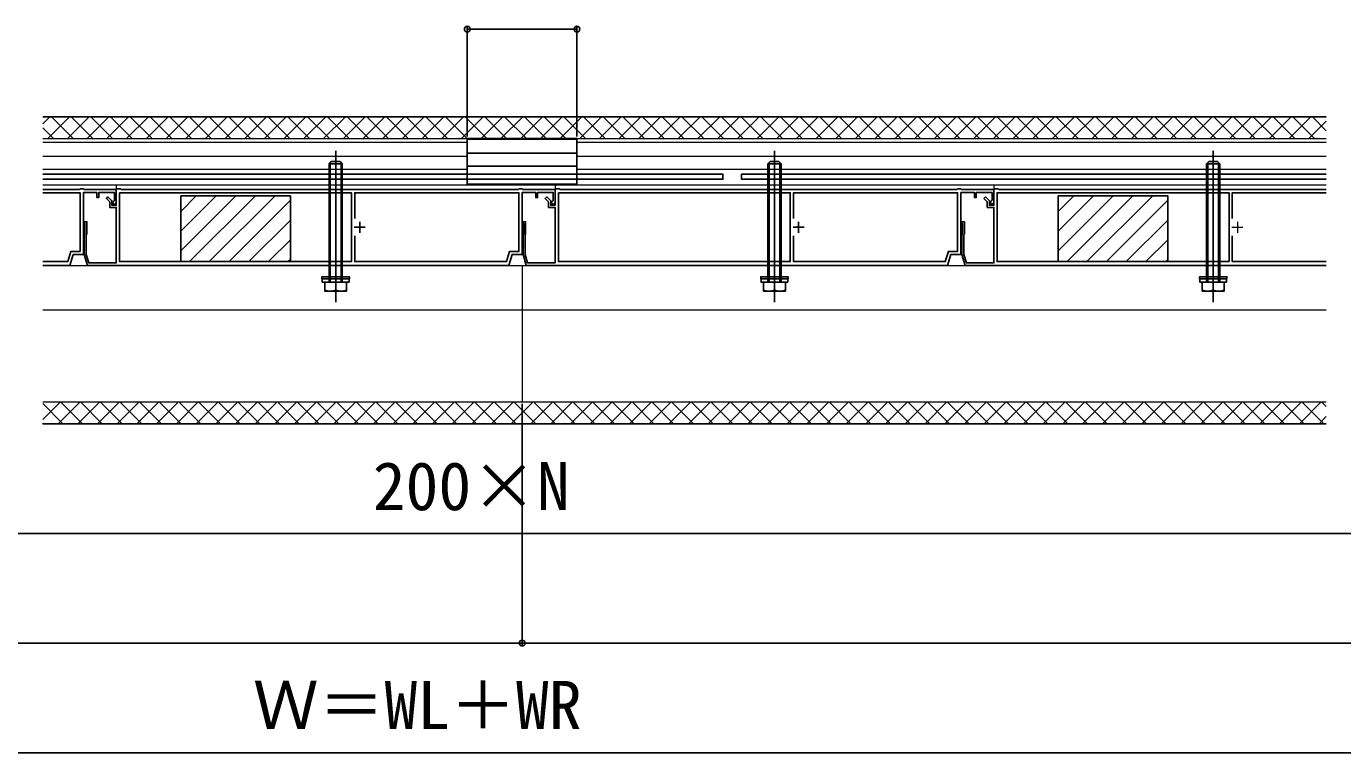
# Model space of a CAD drawing. Units: millimetres, scale not verified. Extents: x -1312 to 1312, y -1960 to 1949.
# Drawn here: x -226 to 374, y 687 to 1019 of the extents above; entities that cross this region are included whole.
import ezdxf
from ezdxf.enums import TextEntityAlignment as Align

# ---------------------------------------------------------------- set-up
doc = ezdxf.new("R2010")
doc.units = ezdxf.units.MM
doc.header["$LTSCALE"] = 8
for name, color, linetype in [('0-2_YKK_11', 7, 'Continuous'), ('0-4_YKK_13', 4, 'Continuous'), ('0-5_YKK_D', 6, 'Continuous'), ('0-7_YSS_K', 3, 'Continuous')]:
    doc.layers.add(name, color=color, linetype=linetype)
doc.layers.add('0-3_YKK_12', color=2, linetype='Continuous', lineweight=18)
doc.styles.add('ＭＳ ゴシック', font='')
doc.styles.get('ＭＳ ゴシック').set_extended_font_data('MS Gothic')

msp = doc.modelspace()

# ---------------------------------------------------------------- linework, layer by layer
at = {"layer": '0-2_YKK_11'}
for p, q in [((-71.5, 927.087), (-76.5, 927.087)), ((-74, 929.587), (-74, 924.587)), ((128.5, 927.087), (123.5, 927.087)), ((126, 929.587), (126, 924.587))]:
    msp.add_line(p, q, dxfattribs=at)
for points in [[(-218.5, 944.287), (-201.8, 944.287), (-201.5, 944.587), (-200, 944.587), (-199.7, 944.287), (-185, 944.287), (-185, 938.387)], [(-186.018, 939.156), (-185.8, 939.445), (-185.8, 942.887), (-193, 942.887), (-193, 940.587), (-193.8, 940.587), (-193.8, 942.887), (-200, 942.887), (-200, 914.587), (-204.6, 914.587), (-206.1, 909.587), (-218.5, 909.587)], [(-218.5, 942.787), (-201.5, 942.787), (-201.5, 916.087), (-205.716, 916.087), (-207.126, 911.387), (-218.5, 911.387)], [(15, 938.387), (15, 944.287), (0.3, 944.287), (0, 944.587), (-1.5, 944.587), (-1.8, 944.287), (-182.7, 944.287), (-183, 944.587), (-185, 944.587), (-185, 937.087), (-187, 937.087), (-187, 939.087), (-188.817, 940.904), (-189.524, 940.197), (-188, 938.672), (-188, 936.087), (-185, 936.087), (-185, 910.787), (-197.52, 910.787), (-198.7, 914.719), (-198.7, 923.587), (-198.4, 923.887), (-198.4, 929.587), (-200, 929.587), (-200, 928.787), (-199.3, 928.787), (-199.3, 923.887), (-199.6, 923.587), (-199.6, 914.587), (-198.1, 909.587)], [(-198.1, 909.587), (-6.1, 909.587), (-4.6, 914.587), (0, 914.587), (0, 942.887), (6.2, 942.887), (6.2, 940.587), (7, 940.587), (7, 942.887), (14.2, 942.887), (14.2, 939.445), (13.982, 939.156)], [(-76.3, 931.08), (-76.3, 942.787), (-1.5, 942.787), (-1.5, 916.087), (-5.716, 916.087), (-7.126, 911.387), (-76.3, 911.387), (-76.3, 923.093)], [(215, 938.387), (215, 944.287), (200.3, 944.287), (200, 944.587), (198.5, 944.587), (198.2, 944.287), (17.3, 944.287), (17, 944.587), (15, 944.587), (15, 937.087), (13, 937.087), (13, 939.087), (11.183, 940.904), (10.476, 940.197), (12, 938.672), (12, 936.087), (15, 936.087), (15, 910.787), (2.48, 910.787), (1.3, 914.719), (1.3, 923.587), (1.6, 923.887), (1.6, 929.587), (0, 929.587), (0, 928.787), (0.7, 928.787), (0.7, 923.887), (0.4, 923.587), (0.4, 914.587), (1.9, 909.587)], [(1.9, 909.587), (193.9, 909.587), (195.4, 914.587), (200, 914.587), (200, 942.887), (206.2, 942.887), (206.2, 940.587), (207, 940.587), (207, 942.887), (214.2, 942.887), (214.2, 939.445), (213.982, 939.156)], [(123.7, 931.08), (123.7, 942.787), (198.5, 942.787), (198.5, 916.087), (194.284, 916.087), (192.874, 911.387), (123.7, 911.387), (123.7, 923.093)], [(366.5, 909.587), (201.9, 909.587), (200.4, 914.587), (200.4, 923.587), (200.7, 923.887), (200.7, 928.787), (200, 928.787), (200, 929.587), (201.6, 929.587), (201.6, 923.887), (201.3, 923.587), (201.3, 914.719), (202.48, 910.787), (215, 910.787), (215, 936.087), (212, 936.087), (212, 938.672), (210.476, 940.197), (211.183, 940.904), (213, 939.087), (213, 937.087), (215, 937.087), (215, 944.587), (217, 944.587), (217.3, 944.287), (366.5, 944.287)], [(323.7, 931.08), (323.7, 942.787), (366.5, 942.787)], [(366.5, 911.387), (323.7, 911.387), (323.7, 923.093)]]:
    msp.add_lwpolyline(points, dxfattribs=at)
for points in [[(-183.5, 942.787), (-77.8, 942.787), (-77.8, 911.387), (-183.5, 911.387)], [(16.5, 942.787), (122.2, 942.787), (122.2, 911.387), (16.5, 911.387)], [(322.2, 911.387), (216.5, 911.387), (216.5, 942.787), (322.2, 942.787)]]:
    msp.add_lwpolyline(points, close=True, dxfattribs=at)
for centre, start, end in [((-185.8, 938.387), 105.82662, 0), ((14.2, 938.387), 105.82664, 360), ((214.2, 938.387), 105.82664, 360)]:
    msp.add_arc(centre, 0.8, start, end, dxfattribs=at)
at = {"layer": '0-3_YKK_12'}
for p, q in [((-218.5, 967.489), (366.5, 967.489)), ((-218.5, 965.916), (-25, 965.916)), ((25, 965.916), (366.5, 965.916)), ((-218.5, 959.561), (-25, 959.561)), ((25, 959.561), (366.5, 959.561)), ((-218.5, 953.489), (-25, 953.489)), ((25, 953.489), (366.5, 953.489)), ((-218.5, 946.387), (366.5, 946.387)), ((-185, 946.387), (-185, 943.787)), ((15, 946.387), (15, 943.787)), ((215, 946.387), (215, 943.787)), ((323.5, 927.087), (328.5, 927.087)), ((326, 929.587), (326, 924.587)), ((-218.5, 909.587), (366.5, 909.587)), ((0, 909.587), (0, 847.487)), ((-218.5, 889.487), (366.5, 889.487)), ((-218.5, 847.487), (366.5, 847.487))]:
    msp.add_line(p, q, dxfattribs=at)
at = {"layer": '0-4_YKK_13'}
for p, q in [((-25, 967.243), (25, 967.243)), ((-85, 942.787), (-85, 961.987)), ((-25, 960.888), (25, 960.888)), ((115, 942.787), (115, 961.987)), ((315, 942.787), (315, 961.987)), ((-88, 955.987), (-82, 955.987)), ((-87.46, 942.787), (-87.46, 956.527)), ((-82.54, 942.787), (-82.54, 956.527)), ((-25, 954.888), (25, 954.888)), ((112, 955.987), (118, 955.987)), ((112.54, 942.787), (112.54, 956.527)), ((117.46, 942.787), (117.46, 956.527)), ((312, 955.987), (318, 955.987)), ((312.54, 942.787), (312.54, 956.527)), ((317.46, 942.787), (317.46, 956.527)), ((-88, 911.387), (-88, 942.787)), ((-87.46, 911.387), (-87.46, 942.787)), ((-85, 911.387), (-85, 942.787)), ((-82.54, 911.387), (-82.54, 942.787)), ((-82, 911.387), (-82, 942.787)), ((112, 911.387), (112, 942.787)), ((112.54, 911.387), (112.54, 942.787)), ((115, 911.387), (115, 942.787)), ((117.46, 911.387), (117.46, 942.787)), ((118, 911.387), (118, 942.787)), ((312, 911.387), (312, 942.787)), ((312.54, 911.387), (312.54, 942.787)), ((315, 911.387), (315, 942.787)), ((317.46, 911.387), (317.46, 942.787)), ((318, 911.387), (318, 942.787)), ((-155.65, 934.252), (-148.515, 941.387)), ((-155.65, 925.271), (-139.535, 941.387)), ((-155.65, 916.291), (-130.554, 941.387)), ((-151.574, 911.387), (-121.574, 941.387)), ((-142.594, 911.387), (-112.594, 941.387)), ((-133.614, 911.387), (-105.65, 939.35)), ((244.35, 934.252), (251.485, 941.387)), ((244.35, 925.271), (260.465, 941.387)), ((244.35, 916.291), (269.446, 941.387)), ((248.426, 911.387), (278.426, 941.387)), ((257.406, 911.387), (287.406, 941.387)), ((266.386, 911.387), (294.35, 939.35)), ((-124.633, 911.387), (-105.65, 930.37)), ((275.367, 911.387), (294.35, 930.37)), ((-115.653, 911.387), (-105.65, 921.39)), ((284.347, 911.387), (294.35, 921.39)), ((-106.673, 911.387), (-105.65, 912.41)), ((293.327, 911.387), (294.35, 912.41)), ((-88, 901.987), (-88, 911.387)), ((-87.46, 901.987), (-87.46, 911.387)), ((-85, 892.987), (-85, 911.387)), ((-82.54, 901.987), (-82.54, 911.387)), ((-82, 901.987), (-82, 911.387)), ((112, 901.987), (112, 911.387)), ((112.54, 901.987), (112.54, 911.387)), ((115, 892.987), (115, 911.387)), ((117.46, 901.987), (117.46, 911.387)), ((118, 901.987), (118, 911.387)), ((312, 901.987), (312, 911.387)), ((312.54, 901.987), (312.54, 911.387)), ((315, 892.987), (315, 911.387)), ((317.46, 901.987), (317.46, 911.387)), ((318, 901.987), (318, 911.387)), ((-85, 901.987), (-85, 898.42)), ((-78.9, 903.487), (-78.9, 901.987)), ((115, 901.987), (115, 898.42)), ((121.1, 903.487), (121.1, 901.987)), ((315, 901.987), (315, 898.42)), ((321.1, 903.487), (321.1, 901.987))]:
    msp.add_line(p, q, dxfattribs=at)
for points in [[(25, 967.489), (-25, 967.489), (-25, 946.688), (25, 946.688)], [(-155.65, 941.387), (-105.65, 941.387), (-105.65, 911.387), (-155.65, 911.387)], [(244.35, 941.387), (294.35, 941.387), (294.35, 911.387), (244.35, 911.387)], [(-78.75, 903.487), (-91.25, 903.487), (-91.25, 904.487), (-78.75, 904.487)], [(-80, 901.987), (-90, 901.987), (-90, 897.987), (-80, 897.987)], [(121.25, 903.487), (108.75, 903.487), (108.75, 904.487), (121.25, 904.487)], [(120, 901.987), (110, 901.987), (110, 897.987), (120, 897.987)], [(321.25, 903.487), (308.75, 903.487), (308.75, 904.487), (321.25, 904.487)], [(320, 901.987), (310, 901.987), (310, 897.987), (320, 897.987)]]:
    msp.add_lwpolyline(points, close=True, dxfattribs=at)
for points in [[(-88, 942.787), (-88, 955.987), (-87, 956.987), (-83, 956.987)], [(-82, 942.787), (-82, 955.987), (-83, 956.987)], [(112, 942.787), (112, 955.987), (113, 956.987), (117, 956.987)], [(118, 942.787), (118, 955.987), (117, 956.987)], [(312, 942.787), (312, 955.987), (313, 956.987), (317, 956.987)], [(318, 942.787), (318, 955.987), (317, 956.987)], [(-218.5, 948.989), (91.5, 948.989), (91.5, 951.289), (-218.5, 951.289)], [(366.5, 951.289), (100, 951.289), (100, 948.989), (366.5, 948.989)], [(-78.9, 901.987), (-91.1, 901.987), (-91.1, 903.487)], [(121.1, 901.987), (108.9, 901.987), (108.9, 903.487)], [(321.1, 901.987), (308.9, 901.987), (308.9, 903.487)]]:
    msp.add_lwpolyline(points, dxfattribs=at)
for centre in [(-87.5, 905.42), (-82.5, 905.42), (112.5, 905.42), (117.5, 905.42), (312.5, 905.42), (317.5, 905.42)]:
    msp.add_arc(centre, 7.433, 250.34714, 289.65286, dxfattribs=at)
at = {"layer": '0-5_YKK_D'}
for p, q in [((-25, 968.489), (-25, 1018.385)), ((-25, 1017.385), (25, 1017.385)), ((25, 968.489), (25, 1018.385)), ((0, 846.487), (0, 736.487)), ((0, 826.487), (0, 736.487)), ((-1000, 787.487), (1000, 787.487)), ((-1050, 737.487), (0, 737.487)), ((0, 737.487), (1050, 737.487)), ((-1050, 687.487), (1050, 687.487))]:
    msp.add_line(p, q, dxfattribs=at)
for centre in [(-25, 1017.385), (25, 1017.385), (0, 737.487), (0, 737.487)]:
    msp.add_circle(centre, 1.312, dxfattribs=at)
at = {"layer": '0-7_YSS_K'}
for p, q in [((-218.5, 974.166), (-215.28, 977.385)), ((366.5, 977.385), (-218.5, 977.385)), ((-213.606, 967.489), (-218.5, 972.382)), ((-216.197, 967.489), (-206.3, 977.385)), ((-204.626, 967.489), (-214.523, 977.385)), ((-207.217, 967.489), (-197.32, 977.385)), ((-195.646, 967.489), (-205.543, 977.385)), ((-198.236, 967.489), (-188.34, 977.385)), ((-186.666, 967.489), (-196.562, 977.385)), ((-189.256, 967.489), (-179.359, 977.385)), ((-177.685, 967.489), (-187.582, 977.385)), ((-180.276, 967.489), (-170.379, 977.385)), ((-168.705, 967.489), (-178.602, 977.385)), ((-171.296, 967.489), (-161.399, 977.385)), ((-159.725, 967.489), (-169.622, 977.385)), ((-162.315, 967.489), (-152.419, 977.385)), ((-150.745, 967.489), (-160.641, 977.385)), ((-153.335, 967.489), (-143.438, 977.385)), ((-141.764, 967.489), (-151.661, 977.385)), ((-144.355, 967.489), (-134.458, 977.385)), ((-132.784, 967.489), (-142.681, 977.385)), ((-135.375, 967.489), (-125.478, 977.385)), ((-123.804, 967.489), (-133.701, 977.385)), ((-126.394, 967.489), (-116.498, 977.385)), ((-114.824, 967.489), (-124.72, 977.385)), ((-117.414, 967.489), (-107.517, 977.385)), ((-105.843, 967.489), (-115.74, 977.385)), ((-108.434, 967.489), (-98.537, 977.385)), ((-96.863, 967.489), (-106.76, 977.385)), ((-99.454, 967.489), (-89.557, 977.385)), ((-87.883, 967.489), (-97.78, 977.385)), ((-90.473, 967.489), (-80.577, 977.385)), ((-78.903, 967.489), (-88.799, 977.385)), ((-81.493, 967.489), (-71.596, 977.385)), ((-69.922, 967.489), (-79.819, 977.385)), ((-72.513, 967.489), (-62.616, 977.385)), ((-60.942, 967.489), (-70.839, 977.385)), ((-63.533, 967.489), (-53.636, 977.385)), ((-51.962, 967.489), (-61.859, 977.385)), ((-54.552, 967.489), (-44.656, 977.385)), ((-42.981, 967.489), (-52.878, 977.385)), ((-45.572, 967.489), (-35.675, 977.385)), ((-34.001, 967.489), (-43.898, 977.385)), ((-36.592, 967.489), (-26.695, 977.385)), ((-25.021, 967.489), (-34.918, 977.385)), ((-27.612, 967.489), (-17.715, 977.385)), ((-16.041, 967.489), (-25.937, 977.385)), ((-18.631, 967.489), (-8.735, 977.385)), ((-7.06, 967.489), (-16.957, 977.385)), ((-9.651, 967.489), (0.246, 977.385)), ((1.92, 967.489), (-7.977, 977.385)), ((-0.671, 967.489), (9.226, 977.385)), ((10.9, 967.489), (1.003, 977.385)), ((8.309, 967.489), (18.206, 977.385)), ((19.88, 967.489), (9.984, 977.385)), ((17.29, 967.489), (27.187, 977.385)), ((28.861, 967.489), (18.964, 977.385)), ((26.27, 967.489), (36.167, 977.385)), ((37.841, 967.489), (27.944, 977.385)), ((35.25, 967.489), (45.147, 977.385)), ((46.821, 967.489), (36.924, 977.385)), ((44.23, 967.489), (54.127, 977.385)), ((55.801, 967.489), (45.905, 977.385)), ((53.211, 967.489), (63.108, 977.385)), ((64.782, 967.489), (54.885, 977.385)), ((62.191, 967.489), (72.088, 977.385)), ((73.762, 967.489), (63.865, 977.385)), ((71.171, 967.489), (81.068, 977.385)), ((82.742, 967.489), (72.845, 977.385)), ((80.152, 967.489), (90.048, 977.385)), ((91.722, 967.489), (81.826, 977.385)), ((89.132, 967.489), (99.029, 977.385)), ((100.703, 967.489), (90.806, 977.385)), ((98.112, 967.489), (108.009, 977.385)), ((109.683, 967.489), (99.786, 977.385)), ((107.092, 967.489), (116.989, 977.385)), ((118.663, 967.489), (108.766, 977.385)), ((116.073, 967.489), (125.969, 977.385)), ((127.643, 967.489), (117.747, 977.385)), ((125.053, 967.489), (134.95, 977.385)), ((136.624, 967.489), (126.727, 977.385)), ((134.033, 967.489), (143.93, 977.385)), ((145.604, 967.489), (135.707, 977.385)), ((143.013, 967.489), (152.91, 977.385)), ((154.584, 967.489), (144.687, 977.385)), ((151.994, 967.489), (161.89, 977.385)), ((163.564, 967.489), (153.668, 977.385)), ((160.974, 967.489), (170.871, 977.385)), ((172.545, 967.489), (162.648, 977.385)), ((169.954, 967.489), (179.851, 977.385)), ((181.525, 967.489), (171.628, 977.385)), ((178.934, 967.489), (188.831, 977.385)), ((190.505, 967.489), (180.608, 977.385)), ((187.915, 967.489), (197.811, 977.385)), ((199.485, 967.489), (189.589, 977.385)), ((196.895, 967.489), (206.792, 977.385)), ((208.466, 967.489), (198.569, 977.385)), ((205.875, 967.489), (215.772, 977.385)), ((217.446, 967.489), (207.549, 977.385)), ((214.855, 967.489), (224.752, 977.385)), ((226.426, 967.489), (216.529, 977.385)), ((223.836, 967.489), (233.732, 977.385)), ((235.406, 967.489), (225.51, 977.385)), ((232.816, 967.489), (242.713, 977.385)), ((244.387, 967.489), (234.49, 977.385)), ((241.796, 967.489), (251.693, 977.385)), ((253.367, 967.489), (243.47, 977.385)), ((250.776, 967.489), (260.673, 977.385)), ((262.347, 967.489), (252.45, 977.385)), ((259.757, 967.489), (269.653, 977.385)), ((271.327, 967.489), (261.431, 977.385)), ((268.737, 967.489), (278.634, 977.385)), ((280.308, 967.489), (270.411, 977.385)), ((277.717, 967.489), (287.614, 977.385)), ((289.288, 967.489), (279.391, 977.385)), ((286.697, 967.489), (296.594, 977.385)), ((298.268, 967.489), (288.371, 977.385)), ((295.678, 967.489), (305.574, 977.385)), ((307.249, 967.489), (297.352, 977.385)), ((304.658, 967.489), (314.555, 977.385)), ((316.229, 967.489), (306.332, 977.385)), ((313.638, 967.489), (323.535, 977.385)), ((325.209, 967.489), (315.312, 977.385)), ((322.618, 967.489), (332.515, 977.385)), ((334.189, 967.489), (324.292, 977.385)), ((331.599, 967.489), (341.495, 977.385)), ((343.17, 967.489), (333.273, 977.385)), ((340.579, 967.489), (350.476, 977.385)), ((352.15, 967.489), (342.253, 977.385)), ((349.559, 967.489), (359.456, 977.385)), ((361.13, 967.489), (351.233, 977.385)), ((358.539, 967.489), (366.5, 975.449)), ((366.5, 971.099), (360.214, 977.385)), ((-218.5, 839.462), (-210.475, 847.487)), ((-209.328, 837.487), (-218.5, 846.659)), ((-211.495, 837.487), (-201.495, 847.487)), ((-200.348, 837.487), (-210.348, 847.487)), ((-202.515, 837.487), (-192.515, 847.487)), ((-191.368, 837.487), (-201.368, 847.487)), ((-193.534, 837.487), (-183.534, 847.487)), ((-182.387, 837.487), (-192.387, 847.487)), ((-184.554, 837.487), (-174.554, 847.487)), ((-173.407, 837.487), (-183.407, 847.487)), ((-175.574, 837.487), (-165.574, 847.487)), ((-164.427, 837.487), (-174.427, 847.487)), ((-166.594, 837.487), (-156.594, 847.487)), ((-155.446, 837.487), (-165.446, 847.487)), ((-157.613, 837.487), (-147.613, 847.487)), ((-146.466, 837.487), (-156.466, 847.487)), ((-148.633, 837.487), (-138.633, 847.487)), ((-137.486, 837.487), (-147.486, 847.487)), ((-139.653, 837.487), (-129.653, 847.487)), ((-128.506, 837.487), (-138.506, 847.487)), ((-130.673, 837.487), (-120.673, 847.487)), ((-119.525, 837.487), (-129.525, 847.487)), ((-121.692, 837.487), (-111.692, 847.487)), ((-110.545, 837.487), (-120.545, 847.487)), ((-112.712, 837.487), (-102.712, 847.487)), ((-101.565, 837.487), (-111.565, 847.487)), ((-103.732, 837.487), (-93.732, 847.487)), ((-92.585, 837.487), (-102.585, 847.487)), ((-94.752, 837.487), (-84.752, 847.487)), ((-83.604, 837.487), (-93.604, 847.487)), ((-85.771, 837.487), (-75.771, 847.487)), ((-74.624, 837.487), (-84.624, 847.487)), ((-76.791, 837.487), (-66.791, 847.487)), ((-65.644, 837.487), (-75.644, 847.487)), ((-67.811, 837.487), (-57.811, 847.487)), ((-56.664, 837.487), (-66.664, 847.487)), ((-58.831, 837.487), (-48.831, 847.487)), ((-47.683, 837.487), (-57.683, 847.487)), ((-49.85, 837.487), (-39.85, 847.487)), ((-38.703, 837.487), (-48.703, 847.487)), ((-40.87, 837.487), (-30.87, 847.487)), ((-29.723, 837.487), (-39.723, 847.487)), ((-31.89, 837.487), (-21.89, 847.487)), ((-20.743, 837.487), (-30.743, 847.487)), ((-22.91, 837.487), (-12.91, 847.487)), ((-11.762, 837.487), (-21.762, 847.487)), ((-13.929, 837.487), (-3.929, 847.487)), ((-2.782, 837.487), (-12.782, 847.487)), ((-4.949, 837.487), (5.051, 847.487)), ((6.198, 837.487), (-3.802, 847.487)), ((4.031, 837.487), (14.031, 847.487)), ((15.178, 837.487), (5.178, 847.487)), ((13.011, 837.487), (23.011, 847.487)), ((24.159, 837.487), (14.159, 847.487)), ((21.992, 837.487), (31.992, 847.487)), ((33.139, 837.487), (23.139, 847.487)), ((30.972, 837.487), (40.972, 847.487)), ((42.119, 837.487), (32.119, 847.487)), ((39.952, 837.487), (49.952, 847.487)), ((51.099, 837.487), (41.099, 847.487)), ((48.932, 837.487), (58.932, 847.487)), ((60.08, 837.487), (50.08, 847.487)), ((57.913, 837.487), (67.913, 847.487)), ((69.06, 837.487), (59.06, 847.487)), ((66.893, 837.487), (76.893, 847.487)), ((78.04, 837.487), (68.04, 847.487)), ((75.873, 837.487), (85.873, 847.487)), ((87.02, 837.487), (77.02, 847.487)), ((84.853, 837.487), (94.853, 847.487)), ((96.001, 837.487), (86.001, 847.487)), ((93.834, 837.487), (103.834, 847.487)), ((104.981, 837.487), (94.981, 847.487)), ((102.814, 837.487), (112.814, 847.487)), ((113.961, 837.487), (103.961, 847.487)), ((111.794, 837.487), (121.794, 847.487)), ((122.941, 837.487), (112.941, 847.487)), ((120.774, 837.487), (130.774, 847.487)), ((131.922, 837.487), (121.922, 847.487)), ((129.755, 837.487), (139.755, 847.487)), ((140.902, 837.487), (130.902, 847.487)), ((138.735, 837.487), (148.735, 847.487)), ((149.882, 837.487), (139.882, 847.487)), ((147.715, 837.487), (157.715, 847.487)), ((158.862, 837.487), (148.862, 847.487)), ((156.695, 837.487), (166.695, 847.487)), ((167.843, 837.487), (157.843, 847.487)), ((165.676, 837.487), (175.676, 847.487)), ((176.823, 837.487), (166.823, 847.487)), ((174.656, 837.487), (184.656, 847.487)), ((185.803, 837.487), (175.803, 847.487)), ((183.636, 837.487), (193.636, 847.487)), ((194.784, 837.487), (184.784, 847.487)), ((192.617, 837.487), (202.617, 847.487)), ((203.764, 837.487), (193.764, 847.487)), ((201.597, 837.487), (211.597, 847.487)), ((212.744, 837.487), (202.744, 847.487)), ((210.577, 837.487), (220.577, 847.487)), ((221.724, 837.487), (211.724, 847.487)), ((219.557, 837.487), (229.557, 847.487)), ((230.705, 837.487), (220.705, 847.487)), ((228.538, 837.487), (238.538, 847.487)), ((239.685, 837.487), (229.685, 847.487)), ((237.518, 837.487), (247.518, 847.487)), ((248.665, 837.487), (238.665, 847.487)), ((246.498, 837.487), (256.498, 847.487)), ((257.645, 837.487), (247.645, 847.487)), ((255.478, 837.487), (265.478, 847.487)), ((266.626, 837.487), (256.626, 847.487)), ((264.459, 837.487), (274.459, 847.487)), ((275.606, 837.487), (265.606, 847.487)), ((273.439, 837.487), (283.439, 847.487)), ((284.586, 837.487), (274.586, 847.487)), ((282.419, 837.487), (292.419, 847.487)), ((293.566, 837.487), (283.566, 847.487)), ((291.399, 837.487), (301.399, 847.487)), ((302.547, 837.487), (292.547, 847.487)), ((300.38, 837.487), (310.38, 847.487)), ((311.527, 837.487), (301.527, 847.487)), ((309.36, 837.487), (319.36, 847.487)), ((320.507, 837.487), (310.507, 847.487)), ((318.34, 837.487), (328.34, 847.487)), ((329.487, 837.487), (319.487, 847.487)), ((327.32, 837.487), (337.32, 847.487)), ((338.468, 837.487), (328.468, 847.487)), ((336.301, 837.487), (346.301, 847.487)), ((347.448, 837.487), (337.448, 847.487)), ((345.281, 837.487), (355.281, 847.487)), ((356.428, 837.487), (346.428, 847.487)), ((354.261, 837.487), (364.261, 847.487)), ((365.408, 837.487), (355.408, 847.487)), ((366.5, 845.375), (364.389, 847.487)), ((363.241, 837.487), (366.5, 840.745)), ((-218.308, 837.487), (-218.5, 837.678)), ((-218.5, 837.487), (366.5, 837.487))]:
    msp.add_line(p, q, dxfattribs=at)

# ---------------------------------------------------------------- texts
at = {"layer": '0-5_YKK_D', "style": 'ＭＳ ゴシック'}
for s, p in [('200×N', (-68.097, 791.487)), ('Ｗ＝WL＋WR', (-122.727, 691.657))]:
    msp.add_text(s, height=21.99, dxfattribs=at).set_placement(p, align=Align.BOTTOM_LEFT)

doc.saveas('drawing.dxf')
